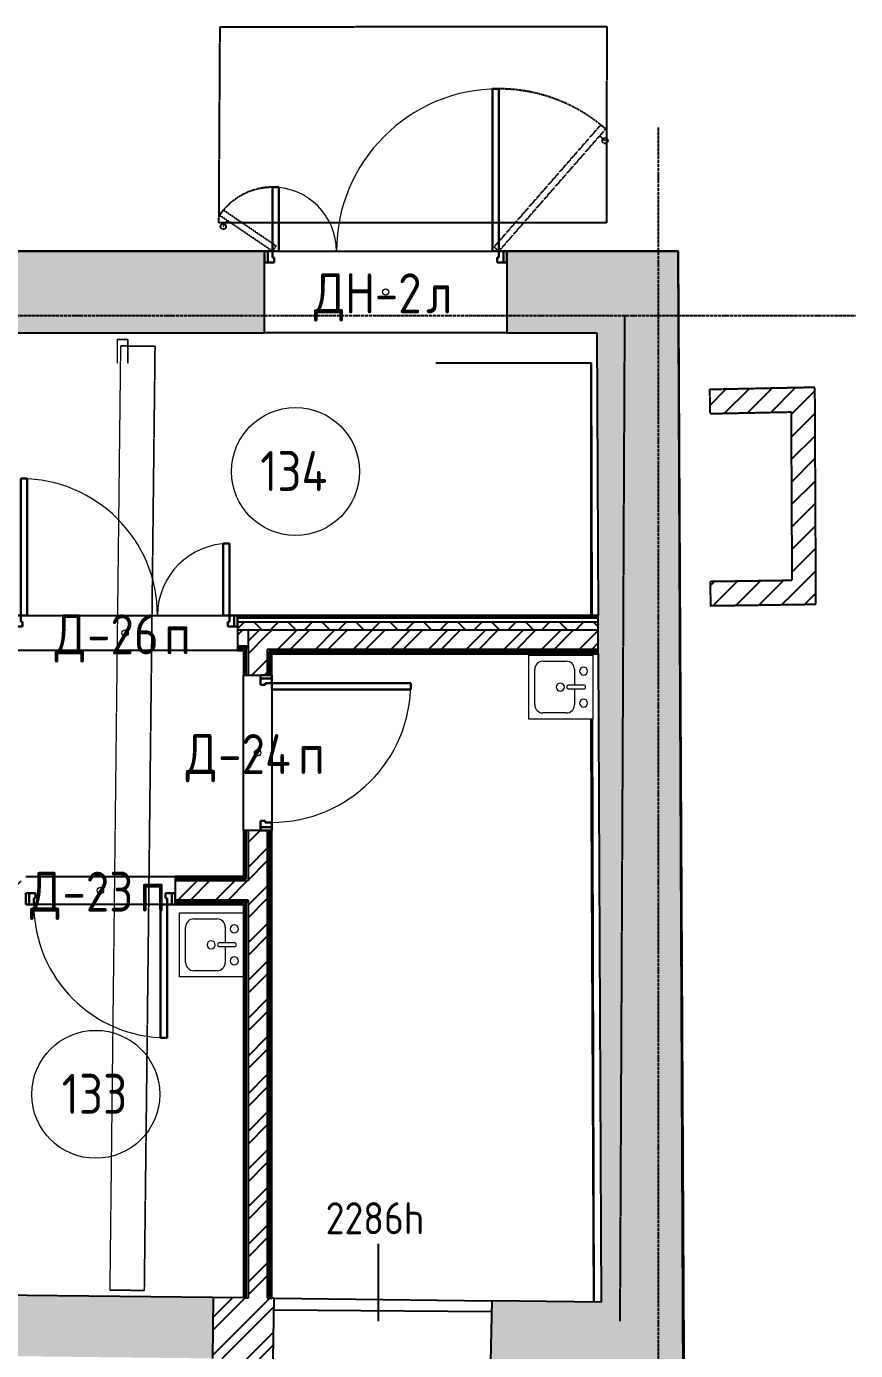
# Model space of a CAD drawing. Header units: millimetres. Extents: x -129048 to 476301, y -5853 to 215316.
# Drawn here: x 51958 to 57142, y 36887 to 45164 of the extents above; entities that cross this region are included whole.
import ezdxf

# ---------------------------------------------------------------- set-up
doc = ezdxf.new("R2010")
doc.units = ezdxf.units.MM
for name, pattern in [('ADSK_Линия сетки', [25, 20, -2.5, 0, -2.5]), ('ADSK_Сверху', [4.5, 3, -1.5]), ('ADSK_Снесено', [4.5, 3, -1.5]), ('ADSK_Штриховая_ш2 п1', [3, 2, -1])]:
    doc.linetypes.add(name, pattern=pattern)
for name, color, linetype, lineweight in [('Аннотация', 7, 'Continuous', 9), ('Двери', 251, 'Continuous', 18), ('Каркас', 7, 'Continuous', 18), ('Марки дверей', 7, 'Continuous', 20), ('Марки помещений', 7, 'Continuous', 20), ('Перекрытие', 7, 'Continuous', 18), ('Сантехника', 251, 'Continuous', 18)]:
    doc.layers.add(name, color=color, linetype=linetype, lineweight=lineweight)
for name, color, linetype, lineweight, true_color in [('Линии', 7, 'Continuous', 9, 0x00a600), ('Стены внутренние', 5, 'Continuous', 18, 0x0000ff), ('Стены наружные', 1, 'ADSK_Снесено', 18, 0xff0000), ('Стены штриховка', 5, 'Continuous', 18, 0x0000ff)]:
    doc.layers.add(name, color=color, linetype=linetype, lineweight=lineweight, true_color=true_color)
doc.styles.add('GOST Common_1', font='GOST Common_0.ttf', dxfattribs={"width": 0.9, "height": 200})
doc.styles.add('GOST Common_2', font='GOST Common_0.ttf', dxfattribs={"width": 0.9, "height": 250})
pattern_1 = [(45, (0, 0), (-70.71068, 70.71068), [])]
pattern_2 = [(45, (0, 0), (-117.8655, 117.8655), []), (45, (78.58, 0), (-117.8655, 117.8655), [])]
pattern_3 = [(45, (0, 0), (-106.06602, 106.06602), []), (135, (0, 0), (-106.06602, -106.06602), [])]

# ---------------------------------------------------------------- blocks, each defined once
blk = doc.blocks.new('ADSK_БалкаЖБ_Прямоугольная - 216х442мм-820528-01 План 1-го этажа маркировочный')
at = {"layer": 'Каркас', "color": 253, "linetype": 'ADSK_Сверху', "true_color": 0xaaaaaa}
for p, q in [((-2951.3, 108), (-2951.3, -108)), ((-2951.3, 108), (2951.3, 108)), ((2951.3, -108), (2951.3, 108)), ((-2951.3, -108), (2951.3, -108))]:
    blk.add_line(p, q, dxfattribs=at)
at = {"layer": 'Каркас', "color": 253, "linetype": 'ADSK_Сверху', "true_color": 0xb2b2b2}
for p, q in [((-2951.3, -108), (-2951.3, 108)), ((2951.3, 108), (-2951.3, 108)), ((2951.3, 108), (2951.3, -108)), ((-2951.3, -108), (2951.3, -108))]:
    blk.add_line(p, q, dxfattribs=at)
blk = doc.blocks.new('Типовая двутавровая балка _АСТО 20-93_ Балки - 130х360мм-784091-01 План 1-го этажа маркировочный')
at = {"layer": 'Линии', "color": 252, "lineweight": 18, "true_color": 0x979797}
for q in [(-3082, 3), (-2934.5, 67.5)]:
    blk.add_line((-3082, 67.5), q, dxfattribs=at)
at = {"layer": 'Линии', "color": 8, "lineweight": 18, "true_color": 0x808080}
for p, q in [((-3082, 0), (-3082, 67.5)), ((-3082, 67.5), (-2934.5, 67.5)), ((-2934.7, 3), (-3082, 3))]:
    blk.add_line(p, q, dxfattribs=at)
at = {"layer": 'Линии', "color": 252, "lineweight": 18, "true_color": 0x8c8c8c}
for p, q in [((-3082, 67.5), (-3082, 15)), ((-3082, 15), (-3082, 67.5)), ((-2934.5, 67.5), (-3082, 67.5)), ((-3082, 67.5), (-2934.5, 67.5)), ((-3082, 3), (-3082, 15)), ((-3082, 3), (-3082, 15)), ((-3082, 3), (-3082, 0))]:
    blk.add_line(p, q, dxfattribs=at)
blk = doc.blocks.new('AC_Дверь_Однопольная - Д-23п 933х2200h-1983237-01 План 1-го этажа маркировочный')
at = {"layer": 'Двери', "lineweight": 30}
for p, q in [((-416.5, 921), (-376.5, 921)), ((-416.5, 88), (-416.5, 921)), ((-376.5, 921), (-376.5, 88)), ((-466.5, 88), (-446.5, 88)), ((-466.5, 18), (-466.5, 88)), ((-446.5, 88), (-416.5, 88)), ((-446.5, 18), (-446.5, 88)), ((-446.5, 88), (-446.5, 18)), ((-376.5, 88), (-416.5, 88)), ((-416.5, 88), (-416.5, 48)), ((416.5, 88), (446.5, 88)), ((416.5, 48), (416.5, 88)), ((446.5, 88), (446.5, 18)), ((446.5, 88), (466.5, 88)), ((446.5, 18), (446.5, 88)), ((466.5, 88), (466.5, 18)), ((-446.5, 18), (-466.5, 18)), ((-406.5, 18), (-446.5, 18)), ((-416.5, 48), (-406.5, 48)), ((-406.5, 48), (-406.5, 18)), ((406.5, 48), (416.5, 48)), ((406.5, 18), (406.5, 48)), ((446.5, 18), (406.5, 18)), ((466.5, 18), (446.5, 18))]:
    blk.add_line(p, q, dxfattribs=at)
at = {"layer": 'Двери'}
blk.add_arc((-416.5, 88), 833, 0, 90, dxfattribs=at)
blk = doc.blocks.new('AC_Дверь_Однопольная - Д-24п 970х2200h-1983244-01 План 1-го этажа маркировочный')
at = {"layer": 'Двери', "lineweight": 30}
for p, q in [((-435, 958), (-395, 958)), ((-435, 88), (-435, 958)), ((-395, 958), (-395, 88)), ((-485, 88), (-465, 88)), ((-485, 18), (-485, 88)), ((-465, 88), (-435, 88)), ((-465, 18), (-465, 88)), ((-465, 88), (-465, 18)), ((-395, 88), (-435, 88)), ((-435, 88), (-435, 48)), ((435, 88), (465, 88)), ((435, 48), (435, 88)), ((465, 88), (465, 18)), ((465, 88), (485, 88)), ((465, 18), (465, 88)), ((485, 88), (485, 18)), ((-465, 18), (-485, 18)), ((-425, 18), (-465, 18)), ((-435, 48), (-425, 48)), ((-425, 48), (-425, 18)), ((425, 48), (435, 48)), ((425, 18), (425, 48)), ((465, 18), (425, 18)), ((485, 18), (465, 18))]:
    blk.add_line(p, q, dxfattribs=at)
at = {"layer": 'Двери'}
blk.add_arc((-435, 88), 870, 0, 90, dxfattribs=at)
blk = doc.blocks.new('AC_Дверь_Двупольная - Д-26п 1405х2200h-2039755-01 План 1-го этажа маркировочный')
at = {"layer": 'Двери', "lineweight": 30}
for p, q in [((-652.5, 965), (-612.5, 965)), ((-652.5, 110), (-652.5, 965)), ((-612.5, 965), (-612.5, 110)), ((652.5, 560), (612.5, 560)), ((612.5, 560), (612.5, 110)), ((652.5, 110), (652.5, 560)), ((-702.5, 110), (-682.5, 110)), ((-702.5, 40), (-702.5, 110)), ((-682.5, 110), (-652.5, 110)), ((-682.5, 40), (-682.5, 110)), ((-682.5, 110), (-682.5, 40)), ((-612.5, 110), (-652.5, 110)), ((-652.5, 110), (-652.5, 70)), ((612.5, 110), (652.5, 110)), ((682.5, 110), (652.5, 110)), ((652.5, 110), (652.5, 70)), ((682.5, 40), (682.5, 110)), ((702.5, 110), (682.5, 110)), ((682.5, 110), (682.5, 40)), ((702.5, 40), (702.5, 110)), ((-682.5, 40), (-702.5, 40)), ((-642.5, 40), (-682.5, 40)), ((-652.5, 70), (-642.5, 70)), ((-642.5, 70), (-642.5, 40)), ((652.5, 70), (642.5, 70)), ((642.5, 70), (642.5, 40)), ((642.5, 40), (682.5, 40)), ((682.5, 40), (702.5, 40))]:
    blk.add_line(p, q, dxfattribs=at)
at = {"layer": 'Двери'}
for centre, radius, start, end in [((-652.5, 110), 855, 360, 90), ((652.5, 110), 450, 90, 180)]:
    blk.add_arc(centre, radius, start, end, dxfattribs=at)
blk = doc.blocks.new('AC_Дверь_Двупольная - ДН-2л 1515х2200h-2039690-01 План 1-го этажа маркировочный')
at = {"layer": 'Двери', "lineweight": 30}
for p, q in [((707.5, 1270), (667.5, 1270)), ((667.5, 1270), (667.5, 255)), ((707.5, 255), (707.5, 1270)), ((-707.5, 655), (-667.5, 655)), ((-707.5, 255), (-707.5, 655)), ((-667.5, 655), (-667.5, 255)), ((-757.5, 255), (-737.5, 255)), ((-757.5, 185), (-757.5, 255)), ((-737.5, 255), (-707.5, 255)), ((-737.5, 185), (-737.5, 255)), ((-737.5, 255), (-737.5, 185)), ((-667.5, 255), (-707.5, 255)), ((-707.5, 255), (-707.5, 215)), ((667.5, 255), (707.5, 255)), ((737.5, 255), (707.5, 255)), ((707.5, 255), (707.5, 215)), ((737.5, 185), (737.5, 255)), ((757.5, 255), (737.5, 255)), ((737.5, 255), (737.5, 185)), ((757.5, 185), (757.5, 255)), ((-737.5, 185), (-757.5, 185)), ((-697.5, 185), (-737.5, 185)), ((-707.5, 215), (-697.5, 215)), ((-697.5, 215), (-697.5, 185)), ((707.5, 215), (697.5, 215)), ((697.5, 215), (697.5, 185)), ((697.5, 185), (737.5, 185)), ((737.5, 185), (757.5, 185))]:
    blk.add_line(p, q, dxfattribs=at)
at = {"layer": 'Двери'}
for centre, radius, start, end in [((707.5, 255), 1015, 90, 180), ((-707.5, 255), 400, 360, 90)]:
    blk.add_arc(centre, radius, start, end, dxfattribs=at)
blk = doc.blocks.new('Кухонная мойка-Одиночная - 400 x 400 мм-1926587-01 План 1-го этажа маркировочный')
at = {"layer": 'Сантехника'}
for p, q in [((-184.3, 197.7), (215.7, 197.7)), ((-184.3, -202.3), (-184.3, 197.7)), ((215.7, 197.7), (215.7, -202.3)), ((-146.2, -37.2), (-146.2, 108.8)), ((-95.4, 159.6), (126.8, 159.6)), ((177.6, 108.8), (177.6, -37.2)), ((3, -145.2), (3, -53.1)), ((28.4, -145.2), (28.4, -53.1)), ((3, -88), (-95.4, -88)), ((126.8, -88), (28.4, -88))]:
    blk.add_line(p, q, dxfattribs=at)
for centre, radius, start, end in [((-95.4, 108.8), 50.8, 90, 180), ((126.8, 108.8), 50.8, 360, 90), ((15.7, 0), 25.4, 360, 180), ((15.7, 0), 25.4, 180, 0), ((-95.4, -37.2), 50.8, 180, 270), ((15.7, -53.1), 12.7, 360, 180), ((126.8, -37.2), 50.8, 270, 0), ((-84.3, -145.2), 25.4, 0, 180), ((-84.3, -145.2), 25.4, 180, 0), ((15.7, -145.2), 12.7, 180, 0), ((115.7, -145.2), 25.4, 0, 180), ((115.7, -145.2), 25.4, 180, 0)]:
    blk.add_arc(centre, radius, start, end, dxfattribs=at)
blk = doc.blocks.new('Кухонная мойка-Одиночная - 400 x 400 мм-V217-01 План 1-го этажа маркировочный')
at = {"layer": 'Сантехника'}
for p, q in [((-184.3, 197.7), (215.7, 197.7)), ((-184.3, -202.3), (-184.3, 197.7)), ((215.7, 197.7), (215.7, -202.3)), ((-146.2, -37.2), (-146.2, 108.8)), ((-95.4, 159.6), (126.8, 159.6)), ((177.6, 108.8), (177.6, -37.2)), ((3, -145.2), (3, -53.1)), ((28.4, -145.2), (28.4, -53.1)), ((3, -88), (-95.4, -88)), ((126.8, -88), (28.4, -88)), ((215.7, -202.3), (-184.3, -202.3))]:
    blk.add_line(p, q, dxfattribs=at)
for centre, radius, start, end in [((-95.4, 108.8), 50.8, 90, 180), ((126.8, 108.8), 50.8, 360, 90), ((15.7, 0), 25.4, 360, 180), ((15.7, 0), 25.4, 180, 0), ((-95.4, -37.2), 50.8, 180, 270), ((15.7, -53.1), 12.7, 360, 180), ((126.8, -37.2), 50.8, 270, 0), ((-84.3, -145.2), 25.4, 0, 180), ((-84.3, -145.2), 25.4, 180, 0), ((15.7, -145.2), 12.7, 180, 0), ((115.7, -145.2), 25.4, 0, 180), ((115.7, -145.2), 25.4, 180, 0)]:
    blk.add_arc(centre, radius, start, end, dxfattribs=at)
blk = doc.blocks.new('ADSK_Марка_Помещение_ОдноЗначение - Номер-247393-01 План 1-го этажа маркировочный')
at = {"layer": 'Марки помещений'}
blk.add_circle((0, 0), 4, dxfattribs=at)
blk = doc.blocks.new('ADSK_Марка_Дверь - Марка типа и комментарии-2020407-01 План 1-го этажа маркировочный')
at = {"layer": 'Марки дверей', "lineweight": 9}
blk.add_circle((0, 0), 0.2, dxfattribs=at)

msp = doc.modelspace()

# ---------------------------------------------------------------- hatches: boundary and pattern name
at = {"layer": 'Стены внутренние', "lineweight": 25, "true_color": 0x636466}
h = msp.add_hatch(dxfattribs=at)
h.set_pattern_fill('FP_3', color=251, style=0, pattern_type=2)
h.set_pattern_definition([(45, (0, 0), (-179.6051, 179.6051), []), (45, (63.5, 0), (0, 359.2102), []), (45, (-63.5, 0), (0, 359.2102), [])])
h.paths.add_polyline_path([(53343.30183, 41290.5935), (53343.30183, 41390.5935), (53277.33106, 41390.5935), (53277.33106, 41290.5935), (53315.30183, 41290.5935)])
h.paths.add_polyline_path([(51872.33106, 41290.5935), (51872.33106, 41390.5935), (51512.33106, 41390.5935), (51512.33106, 41290.5935)])
h.paths.add_polyline_path([(50427.33106, 41290.5935), (50542.33106, 41290.5935), (50542.33106, 41390.5935), (50427.33106, 41390.5935)])
h = msp.add_hatch(dxfattribs=at)
h.set_pattern_fill('FP_5', color=251, style=0, pattern_type=2)
h.set_pattern_definition(pattern_3)
h.paths.add_polyline_path([(51872.33106, 41390.5935), (51872.33106, 41440.5935), (51821.33106, 41440.5935), (51821.33106, 41390.5935)])
h.paths.add_polyline_path([(51512.33106, 41390.5935), (51721.33106, 41390.5935), (51721.33106, 41440.5935), (51512.33106, 41440.5935), (51512.33106, 41412.5935)])
h.paths.add_polyline_path([(50502.33106, 41390.5935), (50542.33106, 41390.5935), (50542.33106, 41440.5935), (50477.33106, 41440.5935), (50477.33106, 41390.5935)])
h.paths.add_polyline_path([(53315.30183, 41390.5935), (53343.30183, 41390.5935), (53343.30183, 41440.5935), (53277.33106, 41440.5935), (53277.33106, 41390.5935)])
h = msp.add_hatch(dxfattribs=at)
h.set_pattern_fill('FP_5', color=251, style=0, pattern_type=2)
h.set_pattern_definition(pattern_3)
h.paths.add_polyline_path([(54849.56322, 41390.5935), (55532.8609, 41390.5935), (55532.64457, 41440.5935), (53343.30183, 41440.5935), (53343.30183, 41390.5935), (54554.24089, 41390.5935)])
h = msp.add_hatch(dxfattribs=at)
h.set_pattern_fill('FP_2', color=251, style=0, pattern_type=2)
h.set_pattern_definition(pattern_2)
h.paths.add_polyline_path([(53463.30183, 37214.02755), (53463.30183, 40139.0935), (53343.30183, 40139.0935), (53343.30183, 37215.3867), (53439.50697, 37214.29706)])
h.paths.add_polyline_path([(53421.30183, 41109.0935), (53463.30183, 41109.0935), (53463.30183, 41390.5935), (53343.30183, 41390.5935), (53343.30183, 41109.0935)])
h = msp.add_hatch(dxfattribs=at)
h.set_pattern_fill('FP_2', color=251, style=0, pattern_type=2)
h.set_pattern_definition(pattern_2)
h.paths.add_polyline_path([(55016.62698, 41270.5935), (55533.3801, 41270.5935), (55532.8609, 41390.5935), (53463.30183, 41390.5935), (53463.30183, 41270.5935), (54554.24089, 41270.5935)])
h = msp.add_hatch(dxfattribs=at)
h.set_pattern_fill('FP_2', color=251, style=0, pattern_type=2)
h.set_pattern_definition(pattern_2)
h.paths.add_polyline_path([(52887.06105, 39703.48004), (53343.30183, 39703.48004), (53343.30183, 39823.48004), (52887.06105, 39823.48004), (52887.06105, 39745.48004)])
h.paths.add_polyline_path([(49816.62174, 39703.48004), (50447.80183, 39703.48004), (50447.80183, 39823.48004), (49638.30183, 39823.48004), (49638.30183, 39703.48004), (49758.30183, 39703.48004)])
h.paths.add_polyline_path([(51380.80183, 39703.48004), (51954.06105, 39703.48004), (51954.06105, 39823.48004), (51380.80183, 39823.48004), (51380.80183, 39745.48004)])
h.paths.add_polyline_path([(48211.30183, 39703.48004), (48705.30183, 39703.48004), (48705.30183, 39823.48004), (48183.30183, 39823.48004), (48183.30183, 39703.48004), (48196.30183, 39703.48004)])
h = msp.add_hatch(color=251, dxfattribs=at)
h.paths.add_polyline_path([(53123.88611, 36837.84749), (53128.18981, 37217.82312), (48519.54258, 37270.02188), (48515.23888, 36890.04625), (52537.78268, 36844.48585)])
h.paths.add_polyline_path([(46812.86968, 36909.32773), (46814.81966, 37289.33002), (46543.2121, 37292.40632), (46543.2121, 36912.38194), (46595.52434, 36911.78944)])
h = msp.add_hatch(dxfattribs=at)
h.set_pattern_fill('FP_2', color=251, style=0, pattern_type=2)
h.set_pattern_definition(pattern_2)
h.paths.add_polyline_path([(53499.85348, 36833.58919), (53507.00573, 37213.53255), (53128.18981, 37217.82312), (53123.88611, 36837.84749), (53439.50697, 36834.27269)])
msp.add_hatch(color=251, dxfattribs=at).paths.add_polyline_path([(55552.67783, 36810.33835), (55551.03354, 37190.38135), (54866.95672, 37198.12939), (54859.80447, 36818.18602), (55551.03354, 36810.35698)])
at = {"layer": 'Стены наружные', "linetype": 'Continuous', "lineweight": 25, "true_color": 0x636466}
h = msp.add_hatch(color=251, dxfattribs=at)
h.paths.add_polyline_path([(54961.55667, 43249.20652), (55524.81943, 43249.20652), (55522.61286, 43759.20652), (54961.55667, 43759.20652), (54961.55667, 43689.20652)])
h.paths.add_polyline_path([(53446.55667, 43249.20652), (53446.55667, 43759.20652), (51649.33106, 43759.20652), (51649.33106, 43249.20652), (52537.78268, 43249.20652)])
h.paths.add_polyline_path([(48980.5713, 43249.20652), (50499.33106, 43249.20652), (50499.33106, 43759.20652), (48852.14944, 43759.20652), (48852.14944, 43249.20652)])
h.paths.add_polyline_path([(46543.2121, 43249.20652), (47342.14944, 43249.20652), (47342.14944, 43759.20652), (46033.2121, 43759.20652), (46033.2121, 43249.20652)])
h = msp.add_hatch(color=251, dxfattribs=at)
h.paths.add_polyline_path([(56131.68655, 20861.56984), (56126.86768, 21975.34689), (55616.87245, 21973.14034), (55621.67159, 20863.92464), (56126.86768, 20861.59209)])
h.paths.add_polyline_path([(55608.99812, 23793.12331), (56118.99334, 23795.32985), (56108.83959, 26142.12997), (55598.84445, 26139.92342), (55608.47958, 23912.97253)])
h.paths.add_polyline_path([(55590.99175, 27954.90643), (56030.98763, 27956.81012), (56030.98754, 27956.83072), (56100.98688, 27957.13358), (56090.68057, 30339.2146), (55580.68535, 30337.00806), (55587.97353, 28652.50269)])
h.paths.add_polyline_path([(55576.57511, 31286.99917), (56086.57034, 31289.20571), (56072.01854, 34652.53912), (55562.02332, 34650.33257), (55574.00659, 31880.65881)])
h.paths.add_polyline_path([(55554.36531, 36420.31601), (56064.36053, 36422.52255), (56032.61764, 43759.20652), (55522.61286, 43759.20652), (55554.35576, 36422.52255)])
at = {"layer": 'Стены наружные', "lineweight": 25, "true_color": 0x636466}
h = msp.add_hatch(dxfattribs=at)
h.set_pattern_fill('FP_1', color=251, style=0, pattern_type=2)
h.set_pattern_definition(pattern_1)
h.paths.add_polyline_path([(56231.9857, 42744.29576), (56888.72957, 42757.86155), (56888.00463, 42907.87858), (56228.88794, 42894.26377), (56231.76948, 42754.76341)])
h = msp.add_hatch(dxfattribs=at)
h.set_pattern_fill('FP_1', color=251, style=0, pattern_type=2)
h.set_pattern_definition(pattern_1)
h.paths.add_polyline_path([(56744.56092, 41550.78056), (56894.55233, 41552.92246), (56888.72957, 42757.86155), (56738.74279, 42754.76341), (56744.55057, 41552.92246)])
h = msp.add_hatch(dxfattribs=at)
h.set_pattern_fill('FP_1', color=251, style=0, pattern_type=2)
h.set_pattern_definition(pattern_1)
h.paths.add_polyline_path([(56234.91368, 41543.50274), (56744.56092, 41550.78056), (56743.83604, 41700.7855), (56232.77188, 41693.48744)])

# ---------------------------------------------------------------- linework, layer by layer
at = {"linetype": 'ADSK_Линия сетки', "lineweight": 25}
for p, q in [((55909.91035, -4984.78696), (55909.91035, 44534.78674)), ((-11086.22475, 43356.78828), (57141.71826, 43356.78828))]:
    msp.add_line(p, q, dxfattribs=at)
at = {"color": 251, "lineweight": 25, "true_color": 0x636466}
msp.add_lwpolyline([(46033.2121, 20934.05859), (46033.2121, 43759.20652), (56032.61764, 43759.20652), (56213.94922, 8532.30207), (49933.40071, 8532.30207), (49933.40071, 150.23165), (42036.9317, 150.23165), (42036.9317, 2106.78828), (31235.97355, 2186.47811), (31336.39547, 2185.73719), (31336.39547, -2732.56685), (18972.64368, -2732.56685), (18972.64368, 2186.47811), (8272.99741, 2186.47811), (8272.99741, 272.0206), (290.4987, 306.78828), (290.4987, 8529.25245)], dxfattribs=at)
at = {"layer": 'Аннотация', "color": 251, "lineweight": 25, "true_color": 0x636466}
msp.add_line((54159.46724, 37070.75833), (54159.46724, 37554.77912), dxfattribs=at)
at = {"layer": 'Линии', "color": 251, "linetype": 'ADSK_Штриховая_ш2 п1', "lineweight": 25, "true_color": 0x636466}
for p, q in [((54881.44831, 43785.54064), (55549.67683, 44549.54041)), ((55549.67683, 44549.54041), (55579.78519, 44523.20628)), ((54911.55667, 43759.20652), (55579.78519, 44523.20628)), ((55575.20928, 44449.62218), (55541.33736, 44479.24807)), ((53165.62402, 43983.89203), (53188.09257, 44016.9853)), ((53496.55667, 43759.20652), (53165.62402, 43983.89203)), ((53519.02522, 43792.29978), (53188.09257, 44016.9853)), ((53188.66307, 43913.85802), (53213.94019, 43951.08795)), ((53496.55667, 43759.20652), (53519.02522, 43792.29978)), ((54881.44831, 43785.54064), (54911.55667, 43759.20652)), ((53446.55667, 43759.20652), (53496.55667, 43759.20652)), ((54911.55667, 43759.20652), (54961.55667, 43759.20652))]:
    msp.add_line(p, q, dxfattribs=at)
at = {"layer": 'Линии', "color": 251, "lineweight": 25, "true_color": 0x636466}
for p, q in [((54516.68533, 43060.68588), (55489.28872, 43061.90945)), ((55489.28872, 43061.90945), (55493.83326, 41482.42318)), ((55494.52331, 41242.5935), (55494.54623, 41234.62788)), ((55495.69712, 40834.62788), (55506.18099, 37190.88936)), ((53505.64437, 37141.21414), (54865.71174, 37131.99333))]:
    msp.add_line(p, q, dxfattribs=at)
at = {"layer": 'Линии', "color": 251, "linetype": 'ADSK_Штриховая_ш2 п1', "lineweight": 25, "true_color": 0x636466}
for centre in [(55575.20928, 44449.62218), (53188.66307, 43913.85802)]:
    msp.add_circle(centre, 17, dxfattribs=at)
for centre, radius, start, end in [((54911.55667, 43759.20652), 1015, 48.8255993, 90.088891999), ((53496.55667, 43759.20652), 400, 89.8255993, 145.8255993)]:
    msp.add_arc(centre, radius, start, end, dxfattribs=at)
at = {"layer": 'Перекрытие', "color": 251, "linetype": 'ADSK_Сверху', "lineweight": 25, "true_color": 0x636466}
for p, q in [((53161.7463, 43936.40309), (53168.74469, 45162.44955)), ((53168.74469, 45162.44955), (55586.1403, 45164.23377)), ((55586.1403, 45164.23377), (55584.79747, 43936.76945)), ((55584.79747, 43936.76945), (53161.7463, 43936.40309)), ((55697.58288, 43359.28042), (55668.15362, 37068.90721))]:
    msp.add_line(p, q, dxfattribs=at)
at = {"layer": 'Перекрытие', "color": 251, "lineweight": 25, "true_color": 0x636466}
for p, q in [((55489.28872, 41482.40314), (55489.28872, 43060.83294)), ((55489.28872, 41234.62788), (55489.28872, 41242.5935)), ((55489.28872, 40730.40852), (55489.28872, 40834.62788)), ((55506.14892, 37190.88973), (55489.28872, 40730.40852))]:
    msp.add_line(p, q, dxfattribs=at)
at = {"layer": 'Стены внутренние', "color": 251, "lineweight": 25, "true_color": 0x636466}
for p, q in [((51962.33106, 41482.5935), (53187.33106, 41482.5935)), ((55532.46286, 41482.5935), (53277.33106, 41482.5935)), ((55532.52776, 41467.5935), (55532.46286, 41482.5935)), ((53277.33106, 41412.5935), (53277.33106, 41262.5935)), ((55533.50124, 41242.5935), (55532.53641, 41465.5935)), ((53277.33106, 41262.5935), (51872.33106, 41262.5935)), ((53277.33106, 41262.5935), (53315.30183, 41262.5935)), ((53315.30183, 41262.5935), (53315.30183, 41109.0935)), ((53491.30183, 41242.5935), (55533.50124, 41242.5935)), ((53491.30183, 41109.0935), (53491.30183, 41242.5935)), ((53315.30183, 41109.0935), (53421.30183, 41109.0935)), ((53315.30183, 40139.0935), (53315.30183, 41109.0935)), ((53491.30183, 41019.0935), (53491.30183, 40189.0935)), ((53421.30183, 40139.0935), (53315.30183, 40139.0935)), ((53315.30183, 40139.0935), (53315.30183, 39851.48004)), ((53491.30183, 37213.71042), (53491.30183, 40139.0935)), ((51954.06105, 39851.48004), (52887.06105, 39851.48004)), ((53315.30183, 39851.48004), (52887.06105, 39851.48004)), ((52887.06105, 39851.48004), (52887.06105, 39745.48004)), ((52797.06105, 39675.48004), (52004.06105, 39675.48004)), ((52887.06105, 39675.48004), (53315.30183, 39675.48004)), ((53315.30183, 39675.48004), (53315.30183, 37215.70384)), ((53315.30183, 37215.70384), (48519.54258, 37270.02188)), ((53123.88611, 36837.84749), (53128.18981, 37217.82312)), ((53507.00573, 37213.53255), (53491.30183, 37213.71042)), ((53499.85348, 36833.58919), (53507.00573, 37213.53255)), ((53507.00573, 37213.53255), (54866.95672, 37198.12939)), ((54866.95672, 37198.12939), (54859.80447, 36818.18602)), ((55551.03354, 37190.38135), (54866.95672, 37198.12939))]:
    msp.add_line(p, q, dxfattribs=at)
at = {"layer": 'Стены наружные', "color": 251, "linetype": 'Continuous', "lineweight": 25, "true_color": 0x636466}
for p, q in [((53446.55667, 43759.20652), (51649.33106, 43759.20652)), ((53536.55667, 43759.20652), (54871.55667, 43759.20652)), ((56032.61764, 43759.20652), (54961.55667, 43759.20652)), ((56064.36053, 36422.52255), (56032.61764, 43759.20652)), ((53446.55667, 43249.20652), (53446.55667, 43689.20652)), ((54961.55667, 43689.20652), (54961.55667, 43249.20652)), ((51849.33106, 43249.20652), (53446.55667, 43249.20652)), ((54961.55667, 43249.20652), (53446.55667, 43249.20652)), ((54961.55667, 43249.20652), (55524.81943, 43249.20652)), ((55524.81943, 43249.20652), (55532.46286, 41482.5935)), ((55533.50124, 41242.5935), (55551.03354, 37190.38135))]:
    msp.add_line(p, q, dxfattribs=at)
at = {"layer": 'Стены наружные', "color": 251, "lineweight": 25, "true_color": 0x636466}
for p, q in [((56888.00463, 42907.87858), (56228.88794, 42894.26377)), ((56228.88794, 42894.26377), (56231.9857, 42744.29576)), ((56894.55233, 41552.92246), (56888.00463, 42907.87858)), ((56231.9857, 42744.29576), (56738.74279, 42754.76341)), ((56738.74279, 42754.76341), (56743.83604, 41700.7855)), ((56743.83604, 41700.7855), (56232.77188, 41693.48744)), ((56232.77188, 41693.48744), (56234.91368, 41543.50274)), ((56234.91368, 41543.50274), (56894.55233, 41552.92246))]:
    msp.add_line(p, q, dxfattribs=at)
at = {"layer": 'Стены штриховка', "color": 251, "lineweight": 25, "true_color": 0x636466}
for p, q in [((55532.5018, 41473.5935), (53277.33106, 41473.5935)), ((55532.52776, 41467.5935), (53277.33106, 41467.5935)), ((53330.30183, 41467.5935), (53330.30183, 41465.5935)), ((55532.53641, 41465.5935), (55532.52776, 41467.5935)), ((55532.53641, 41465.5935), (53277.33106, 41465.5935)), ((55532.64457, 41440.5935), (53277.33106, 41440.5935)), ((55532.8609, 41390.5935), (53277.33106, 41390.5935)), ((53343.30183, 41390.5935), (53343.30183, 41109.0935)), ((53343.30183, 41290.5935), (53277.33106, 41290.5935)), ((53343.30183, 41277.5935), (53277.33106, 41277.5935)), ((53315.30183, 41271.5935), (53277.33106, 41271.5935)), ((53315.30183, 41271.5935), (53315.30183, 41277.5935)), ((53324.30183, 41277.5935), (53324.30183, 41109.0935)), ((53330.30183, 41277.5935), (53330.30183, 41109.0935)), ((55533.3801, 41270.5935), (53463.30183, 41270.5935)), ((53463.30183, 41270.5935), (53463.30183, 41109.0935)), ((55533.43634, 41257.5935), (53476.30183, 41257.5935)), ((53476.30183, 41257.5935), (53476.30183, 41109.0935)), ((55533.4623, 41251.5935), (53482.30183, 41251.5935)), ((53482.30183, 41251.5935), (53482.30183, 41109.0935)), ((53324.30183, 40139.0935), (53324.30183, 39842.48004)), ((53330.30183, 40139.0935), (53330.30183, 39836.48004)), ((53343.30183, 40139.0935), (53343.30183, 39823.48004)), ((53463.30183, 40139.0935), (53463.30183, 37214.02755)), ((53476.30183, 40139.0935), (53476.30183, 37213.88031)), ((53482.30183, 40139.0935), (53482.30183, 37213.81235)), ((53324.30183, 39842.48004), (52887.06105, 39842.48004)), ((53330.30183, 39836.48004), (52887.06105, 39836.48004)), ((53343.30183, 39823.48004), (52887.06105, 39823.48004)), ((53343.30183, 39703.48004), (52887.06105, 39703.48004)), ((53343.30183, 39690.48004), (52887.06105, 39690.48004)), ((53315.30183, 39684.48004), (52887.06105, 39684.48004)), ((53315.30183, 39684.48004), (53315.30183, 39690.48004)), ((53324.30183, 39690.48004), (53324.30183, 37215.6019)), ((53330.30183, 39690.48004), (53330.30183, 37215.53395)), ((53343.30183, 39703.48004), (53343.30183, 37215.3867)), ((53315.30183, 37215.70384), (53343.30183, 37215.3867)), ((53463.30183, 37214.02755), (53491.30183, 37213.71042))]:
    msp.add_line(p, q, dxfattribs=at)

# ---------------------------------------------------------------- block references
at = {"layer": 'Двери', "color": 251, "lineweight": 25, "true_color": 0x636466}
for name, p in [('AC_Дверь_Двупольная - ДН-2л 1515х2200h-2039690-01 План 1-го этажа маркировочный', (54204.05667, 43504.20652)), ('AC_Дверь_Двупольная - Д-26п 1405х2200h-2039755-01 План 1-го этажа маркировочный', (52574.83106, 41372.5935))]:
    msp.add_blockref(name, p, dxfattribs=at)
for name, p, rotation in [('AC_Дверь_Однопольная - Д-24п 970х2200h-1983244-01 План 1-го этажа маркировочный', (53403.30183, 40624.0935), 269.9999999999999), ('AC_Дверь_Однопольная - Д-23п 933х2200h-1983237-01 План 1-го этажа маркировочный', (52420.56105, 39763.48004), 180)]:
    msp.add_blockref(name, p, dxfattribs=dict(at, rotation=rotation))
at = {"layer": 'Каркас', "color": 251, "linetype": 'ADSK_Сверху', "lineweight": 25, "true_color": 0x636466, "rotation": 269.347917635147}
msp.add_blockref('ADSK_БалкаЖБ_Прямоугольная - 216х442мм-820528-01 План 1-го этажа маркировочный', (52620.52262, 40214.93597), dxfattribs=at)
at = {"layer": 'Линии', "color": 251, "lineweight": 25, "true_color": 0x636466, "rotation": 270.1259707303602}
msp.add_blockref('Типовая двутавровая балка _АСТО 20-93_ Балки - 130х360мм-784091-01 План 1-го этажа маркировочный', (52531.33536, 40125.72502), dxfattribs=at)
at = {"layer": 'Марки дверей', "color": 251, "lineweight": 25, "true_color": 0x636466, "xscale": 99.99999999999993, "yscale": 99.99999999999993, "zscale": 99.99999999999993}
for p in [(54204.05667, 43504.20652), (52574.83106, 41372.5935), (53403.30183, 40624.0935), (52420.56105, 39763.48004)]:
    msp.add_blockref('ADSK_Марка_Дверь - Марка типа и комментарии-2020407-01 План 1-го этажа маркировочный', p, dxfattribs=at)
at = {"layer": 'Марки помещений', "color": 251, "lineweight": 25, "true_color": 0x636466, "xscale": 99.99999999999993, "yscale": 99.99999999999993, "zscale": 99.99999999999993}
for p in [(53640.45211, 42382.31009), (52391.23826, 38488.86561)]:
    msp.add_blockref('ADSK_Марка_Помещение_ОдноЗначение - Номер-247393-01 План 1-го этажа маркировочный', p, dxfattribs=at)
at = {"layer": 'Сантехника', "color": 251, "lineweight": 25, "true_color": 0x636466, "rotation": 90.00000000000037}
for name, p in [('Кухонная мойка-Одиночная - 400 x 400 мм-V217-01 План 1-го этажа маркировочный', (55296.1903, 41018.93864)), ('Кухонная мойка-Одиночная - 400 x 400 мм-1926587-01 План 1-го этажа маркировочный', (53112.95642, 39408.01108))]:
    msp.add_blockref(name, p, dxfattribs=at)

# ---------------------------------------------------------------- texts
at = {"layer": 'Аннотация', "color": 251, "lineweight": 25, "true_color": 0x636466, "insert": (53829.16724, 37814.35204), "char_height": 200, "width": 793.670625, "attachment_point": 1, "style": 'GOST Common_1'}
msp.add_mtext('2286h', dxfattribs=at)
at = {"layer": 'Марки дверей', "color": 251, "lineweight": 25, "true_color": 0x636466, "char_height": 250, "attachment_point": 1, "style": 'GOST Common_2'}
for s, insert, width in [('ДН', (53755.2274, 43621.21961), 461.772), ('-2', (54136.2274, 43621.21961), 389.620125), ('\\fGOST Common|b0|i0|c204|p34|;\\W.9;л', (54457.69615, 43621.21961), 194.8100625), ('\\fGOST Common|b0|i0|c204|p34|;\\W.9;Д', (52135.00179, 41489.6066), 245.316375), ('-26', (52337.40804, 41489.6066), 584.4301875), ('\\fGOST Common|b0|i0|c204|p34|;\\W.9;п', (52819.61116, 41489.6066), 194.8100625), ('\\fGOST Common|b0|i0|c204|p34|;\\W.9;Д', (52954.47255, 40741.1066), 245.316375), ('-24', (53156.8788, 40741.1066), 606.07575), ('\\fGOST Common|b0|i0|c204|p34|;\\W.9;п', (53656.9413, 40741.1066), 194.8100625), ('\\fGOST Common|b0|i0|c204|p34|;\\W.9;Д', (51980.73178, 39880.49314), 245.316375), ('-23', (52183.13803, 39880.49314), 584.4301875), ('\\fGOST Common|b0|i0|c204|p34|;\\W.9;п', (52665.34115, 39880.49314), 194.8100625)]:
    msp.add_mtext(s, dxfattribs=dict(at, insert=insert, width=width))
at = {"layer": 'Марки помещений', "color": 251, "lineweight": 25, "true_color": 0x636466, "char_height": 250, "attachment_point": 1, "style": 'GOST Common_2'}
for s, insert, width in [('134', (53419.49486, 42510.03516), 548.35425), ('133', (52178.83101, 38616.59068), 526.7086875)]:
    msp.add_mtext(s, dxfattribs=dict(at, insert=insert, width=width))

doc.saveas('drawing.dxf')
